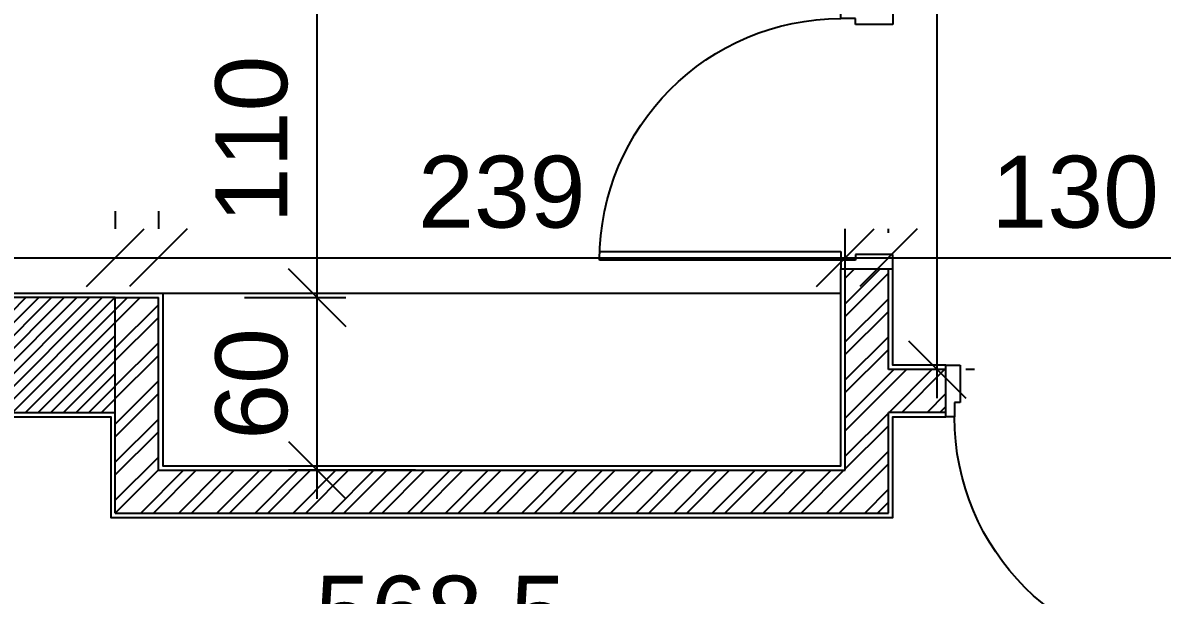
# Model space of a CAD drawing. Extents: x -1.7 to 46.3, y -159.8 to -77.2.
# Drawn here: x 29.897 to 33.861, y -111.631 to -109.64 of the extents above; entities that cross this region are included whole.
import ezdxf

# ---------------------------------------------------------------- set-up
doc = ezdxf.new("R2010")
doc.units = 0
doc.header["$MEASUREMENT"] = 0
doc.header["$PDMODE"] = 35
doc.header["$PDSIZE"] = 0.3
doc.layers.get('0').update_dxf_attribs({"linetype": 'CONTINUOUS'})
doc.layers.get('DEFPOINTS').update_dxf_attribs({"linetype": 'CONTINUOUS'})
for name, color, linetype in [('A-closet', 252, 'CONTINUOUS'), ('a-dim', 3, 'CONTINUOUS'), ('A-DOORS', 1, 'CONTINUOUS'), ('A-HATCH-CONC', 8, 'CONTINUOUS'), ('A-HATCH-WALL', 8, 'CONTINUOUS'), ('A-PLASTER', 8, 'CONTINUOUS'), ('A-PORTE', 1, 'CONTINUOUS'), ('A-WALL', 4, 'CONTINUOUS'), ('S-2ND-3RD-4-5-6TH$0$A-STR 2-3-4-5-6', 2, 'CONTINUOUS')]:
    doc.layers.add(name, color=color, linetype=linetype)
doc.styles.add('A100-STEXT', font='ARIAL.TTF', dxfattribs={"height": 0.25})
doc.dimstyles.new('A100-DIM', dxfattribs={"dimtxt": 0.25, "dimasz": 0.2, "dimexe": 0.1, "dimexo": 0.3, "dimgap": 0.1, "dimtad": 1, "dimlfac": 100, "dimrnd": 0.5, "dimdsep": 46, "dimtxsty": 'A100-STEXT', "dimblk1": 'OBLIQUE', "dimblk2": 'OBLIQUE', "dimsah": 1, "dimcen": -0.05, "dimdle": 0.1, "dimclrd": 15, "dimclre": 15, "dimclrt": 256, "dimadec": 0, "dimazin": 0, "dimtfac": 0.28, "dimtix": 1, "dimtmove": 2, "dimatfit": 3, "dimldrblk": 'OBLIQUE', "dimfxl": 0, "dimtolj": 1, "dimarcsym": 0})

# ---------------------------------------------------------------- blocks, each defined once
blk = doc.blocks.new('P90E18D')
at = {"layer": 'A-PORTE'}
for p, q in [((0, 0), (0.05, 0)), ((0, -0.18), (0, 0)), ((0.05, 0), (0.05, -0.13)), ((0.9, 0), (0.85, 0)), ((0.85, 0), (0.85, -0.13)), ((0.9, -0.18), (0.9, 0)), ((0.05, -0.13), (0.03, -0.13)), ((0.03, -0.13), (0.03, -0.18)), ((0.85, -0.13), (0.87, -0.13)), ((0.87, -0.13), (0.87, -0.18)), ((0.03, -0.18), (0, -0.18)), ((0.06, -0.18), (0.02, -0.18)), ((0.03, -0.18), (0.03, -1.02)), ((0.06, -1.02), (0.06, -0.18)), ((0.87, -0.18), (0.9, -0.18))]:
    blk.add_line(p, q, dxfattribs=at)
blk.add_arc((0.03, -0.18), 0.84, 270, 360, dxfattribs=at)
blk = doc.blocks.new('_OBLIQUE')
at = {"color": 0, "linetype": 'ByBlock'}
blk.add_line((-0.5, -0.5), (0.5, 0.5), dxfattribs=at)
blk = doc.blocks.new('*D94')
at = {"layer": 'a-dim', "color": 15, "lineweight": -2}
for p, q in [((28.5084, -111.2957), (28.5084, -112.0176)), ((34.1934, -111.6457), (34.1934, -112.0176)), ((28.4084, -111.9176), (34.2934, -111.9176))]:
    blk.add_line(p, q, dxfattribs=at)
at = {"layer": 'DEFPOINTS', "color": 0}
for p in [(28.5084, -110.9957), (34.1934, -111.3457), (34.1934, -111.9176)]:
    blk.add_point(p, dxfattribs=at)
at = {"layer": 'a-dim', "color": 15, "lineweight": -2, "xscale": 0.2, "yscale": 0.2, "zscale": 0.2, "rotation": 180}
blk.add_blockref('_OBLIQUE', (28.5084, -111.9176), dxfattribs=at)
at = {"layer": 'a-dim', "color": 15, "lineweight": -2, "xscale": 0.2, "yscale": 0.2, "zscale": 0.2}
blk.add_blockref('_OBLIQUE', (34.1934, -111.9176), dxfattribs=at)
at = {"layer": 'a-dim', "insert": (31.3509, -111.6899), "char_height": 0.25, "attachment_point": 5, "style": 'A100-STEXT'}
blk.add_mtext('\\A1;568.5', dxfattribs=at)
blk = doc.blocks.new('*D107')
at = {"layer": 'a-dim', "color": 15, "lineweight": -2}
for p, q in [((27.0084, -110.2957), (27.0084, -110.3569)), ((30.2184, -110.2957), (30.2184, -110.3569)), ((26.9084, -110.4569), (30.3184, -110.4569))]:
    blk.add_line(p, q, dxfattribs=at)
at = {"layer": 'DEFPOINTS', "color": 0}
for p in [(30.2184, -110.4569), (27.0084, -110.5957), (30.2184, -110.5957)]:
    blk.add_point(p, dxfattribs=at)
at = {"layer": 'a-dim', "color": 15, "lineweight": -2, "xscale": 0.2, "yscale": 0.2, "zscale": 0.2, "rotation": 180}
blk.add_blockref('_OBLIQUE', (27.0084, -110.4569), dxfattribs=at)
at = {"layer": 'a-dim', "color": 15, "lineweight": -2, "xscale": 0.2, "yscale": 0.2, "zscale": 0.2}
blk.add_blockref('_OBLIQUE', (30.2184, -110.4569), dxfattribs=at)
at = {"layer": 'a-dim', "insert": (28.6134, -110.2292), "char_height": 0.25, "attachment_point": 5, "style": 'A100-STEXT'}
blk.add_mtext('\\A1;321', dxfattribs=at)
blk = doc.blocks.new('*D108')
at = {"layer": 'a-dim', "color": 15, "lineweight": -2}
for p, q in [((30.3684, -110.2957), (30.3684, -110.3569)), ((32.7584, -110.5457), (32.7584, -110.3569)), ((30.2684, -110.4569), (32.8584, -110.4569))]:
    blk.add_line(p, q, dxfattribs=at)
at = {"layer": 'DEFPOINTS', "color": 0}
for p in [(32.7584, -110.4569), (30.3684, -110.5957), (32.7584, -110.8457)]:
    blk.add_point(p, dxfattribs=at)
at = {"layer": 'a-dim', "color": 15, "lineweight": -2, "xscale": 0.2, "yscale": 0.2, "zscale": 0.2, "rotation": 180}
blk.add_blockref('_OBLIQUE', (30.3684, -110.4569), dxfattribs=at)
at = {"layer": 'a-dim', "color": 15, "lineweight": -2, "xscale": 0.2, "yscale": 0.2, "zscale": 0.2}
blk.add_blockref('_OBLIQUE', (32.7584, -110.4569), dxfattribs=at)
at = {"layer": 'a-dim', "insert": (31.5634, -110.2292), "char_height": 0.25, "attachment_point": 5, "style": 'A100-STEXT'}
blk.add_mtext('\\A1;239', dxfattribs=at)
blk = doc.blocks.new('*D109')
at = {"layer": 'a-dim', "color": 15, "lineweight": -2}
for p, q in [((34.2084, -110.1957), (34.2084, -110.3569)), ((32.9084, -110.3707), (32.9084, -110.3569)), ((32.8084, -110.4569), (34.3084, -110.4569))]:
    blk.add_line(p, q, dxfattribs=at)
at = {"layer": 'DEFPOINTS', "color": 0}
for p in [(34.2084, -110.4569), (34.2084, -110.4957), (32.9084, -110.6707)]:
    blk.add_point(p, dxfattribs=at)
at = {"layer": 'a-dim', "color": 15, "lineweight": -2, "xscale": 0.2, "yscale": 0.2, "zscale": 0.2, "rotation": 180}
blk.add_blockref('_OBLIQUE', (32.9084, -110.4569), dxfattribs=at)
at = {"layer": 'a-dim', "color": 15, "lineweight": -2, "xscale": 0.2, "yscale": 0.2, "zscale": 0.2}
blk.add_blockref('_OBLIQUE', (34.2084, -110.4569), dxfattribs=at)
at = {"layer": 'a-dim', "insert": (33.5584, -110.2292), "char_height": 0.25, "attachment_point": 5, "style": 'A100-STEXT'}
blk.add_mtext('\\A1;130', dxfattribs=at)
blk = doc.blocks.new('*D113')
at = {"layer": 'a-dim', "color": 15, "lineweight": -2}
for p, q in [((30.9211, -111.2957), (30.9211, -110.4957)), ((30.6684, -110.5957), (31.0211, -110.5957)), ((31.2634, -111.1957), (30.8211, -111.1957))]:
    blk.add_line(p, q, dxfattribs=at)
at = {"layer": 'DEFPOINTS', "color": 0}
for p in [(30.3684, -110.5957), (30.9211, -110.5957), (31.5634, -111.1957)]:
    blk.add_point(p, dxfattribs=at)
at = {"layer": 'a-dim', "color": 15, "lineweight": -2, "xscale": 0.2, "yscale": 0.2, "zscale": 0.2}
for p, rotation in [((30.9211, -110.5957), 90), ((30.9211, -111.1957), 270)]:
    blk.add_blockref('_OBLIQUE', p, dxfattribs=dict(at, rotation=rotation))
at = {"layer": 'a-dim', "insert": (30.6934, -110.8957), "char_height": 0.25, "attachment_point": 5, "rotation": 90, "style": 'A100-STEXT'}
blk.add_mtext('\\A1;60', dxfattribs=at)
blk = doc.blocks.new('*D114')
at = {"layer": 'a-dim', "color": 15, "lineweight": -2}
for p, q in [((30.9211, -110.6957), (30.9211, -109.3957)), ((30.6184, -109.4957), (31.0211, -109.4957)), ((30.6684, -110.5957), (31.0211, -110.5957))]:
    blk.add_line(p, q, dxfattribs=at)
at = {"layer": 'DEFPOINTS', "color": 0}
for p in [(30.3184, -109.4957), (30.9211, -109.4957), (30.3684, -110.5957)]:
    blk.add_point(p, dxfattribs=at)
at = {"layer": 'a-dim', "color": 15, "lineweight": -2, "xscale": 0.2, "yscale": 0.2, "zscale": 0.2}
for p, rotation in [((30.9211, -109.4957), 90), ((30.9211, -110.5957), 270)]:
    blk.add_blockref('_OBLIQUE', p, dxfattribs=dict(at, rotation=rotation))
at = {"layer": 'a-dim', "insert": (30.6934, -110.0457), "char_height": 0.25, "attachment_point": 5, "rotation": 90, "style": 'A100-STEXT'}
blk.add_mtext('\\A1;110', dxfattribs=at)
blk = doc.blocks.new('*D118')
at = {"layer": 'a-dim', "color": 15, "lineweight": -2}
for p, q in [((33.0779, -110.9457), (33.0779, -106.8957)), ((32.7334, -106.9957), (33.1779, -106.9957)), ((33.2084, -110.8457), (33.1779, -110.8457))]:
    blk.add_line(p, q, dxfattribs=at)
at = {"layer": 'DEFPOINTS', "color": 0}
for p in [(32.4334, -106.9957), (33.0779, -106.9957), (32.9084, -110.8457)]:
    blk.add_point(p, dxfattribs=at)
at = {"layer": 'a-dim', "color": 15, "lineweight": -2, "xscale": 0.2, "yscale": 0.2, "zscale": 0.2}
for p, rotation in [((33.0779, -106.9957), 90), ((33.0779, -110.8457), 270)]:
    blk.add_blockref('_OBLIQUE', p, dxfattribs=dict(at, rotation=rotation))
at = {"layer": 'a-dim', "insert": (33.3606, -108.2864), "char_height": 0.25, "attachment_point": 5, "rotation": 90, "style": 'A100-STEXT'}
blk.add_mtext('\\A1;385', dxfattribs=at)

msp = doc.modelspace()

# ---------------------------------------------------------------- hatches: boundary and pattern name
at = {"layer": 'A-HATCH-CONC'}
h = msp.add_hatch(dxfattribs=at)
h.set_pattern_fill('ANSI31', color=256, scale=0.25, style=0)
h.set_pattern_definition([(45, (8e-11, -138.735676), (-0.022097087, 0.022097087), [])])
h.paths.add_polyline_path([(30.21837, -110.59568), (29.01837, -110.59568), (29.01837, -110.99568), (30.21837, -110.99568)])
at = {"layer": 'A-HATCH-WALL'}
h = msp.add_hatch(dxfattribs=at)
h.set_pattern_fill('ANSI32', color=256, scale=0.25, style=0)
h.set_pattern_definition([(45, (-4e-09, -138.73489), (-0.06629126, 0.06629126), []), (45, (0.04419, -138.73489), (-0.06629126, 0.06629126), [])])
h.paths.add_polyline_path([(32.90837, -110.99489), (33.10837, -110.99489), (33.10837, -110.84489), (32.90837, -110.84489), (32.90837, -110.49489), (32.75837, -110.49489), (32.75837, -111.19489), (30.36837, -111.19489), (30.36837, -110.59489), (30.21837, -110.59489), (30.21837, -110.99489), (30.21837, -111.34489), (32.90837, -111.34489)])

# ---------------------------------------------------------------- linework, layer by layer
at = {"layer": 'A-closet'}
msp.add_line((30.38337, -110.58068), (32.74337, -110.58068), dxfattribs=at)
at = {"layer": 'A-PLASTER'}
for points in [[(27.02337, -110.09568), (27.02337, -110.58068), (30.38337, -110.58068), (30.38337, -111.18068), (32.74337, -111.18068), (32.74337, -110.49568)], [(33.10837, -110.83068), (32.92337, -110.83068), (32.92337, -110.49568)], [(28.50837, -111.66568), (28.52337, -111.66568), (28.52337, -111.01068), (30.20337, -111.01068), (30.20337, -111.36068), (32.92337, -111.36068), (32.92337, -111.01068), (33.10837, -111.01068)]]:
    msp.add_lwpolyline(points, dxfattribs=at)
at = {"layer": 'A-WALL'}
for p, q in [((32.75837, -110.49568), (32.90837, -110.49568)), ((32.75837, -111.19568), (32.75837, -110.49568)), ((32.90837, -110.84568), (32.90837, -110.49568)), ((30.21837, -110.59568), (30.36837, -110.59568)), ((30.36837, -111.19568), (30.36837, -110.59568)), ((33.10837, -110.84568), (32.90837, -110.84568)), ((33.10837, -110.99568), (33.10837, -110.84568)), ((30.21837, -111.34568), (30.21837, -110.99568)), ((32.90837, -111.34568), (32.90837, -110.99568)), ((33.10837, -110.99568), (32.90837, -110.99568)), ((30.36837, -111.19568), (32.75837, -111.19568)), ((30.21837, -111.34568), (32.90837, -111.34568))]:
    msp.add_line(p, q, dxfattribs=at)
at = {"layer": 'S-2ND-3RD-4-5-6TH$0$A-STR 2-3-4-5-6'}
msp.add_lwpolyline([(29.01837, -110.99568), (30.21837, -110.99568), (30.21837, -110.59568), (29.01837, -110.59568)], close=True, dxfattribs=at)

# ---------------------------------------------------------------- block references
at = {"layer": 'A-DOORS', "xscale": -1}
for p, rotation in [((32.92337, -110.49568), 269.9999999998901), ((34.00837, -110.83068), 359.9999999998901)]:
    msp.add_blockref('P90E18D', p, dxfattribs=dict(at, rotation=rotation))

# ---------------------------------------------------------------- dimensions: what is measured, and where the dimension line sits
at = {"layer": 'a-dim'}
dim = msp.add_linear_dim(base=(33.07792, -106.99568), p1=(32.90837, -110.84568), p2=(32.43337, -106.99568), angle=90, dimstyle='A100-DIM', dxfattribs=at)
dim.commit()
dim.dimension.update_dxf_attribs({"geometry": '*D118', "text_midpoint": (33.36063, -108.28643), "dimtype": 160})
for base, p1, p2, picture, middle in [((30.92109, -109.49568), (30.36837, -110.59568), (30.31837, -109.49568), '*D114', (30.69345, -110.04568)), ((30.92109, -110.59568), (31.56337, -111.19568), (30.36837, -110.59568), '*D113', (30.69345, -110.89568))]:
    dim = msp.add_linear_dim(base=base, p1=p1, p2=p2, angle=90, dimstyle='A100-DIM', dxfattribs=at)
    dim.commit()
    dim.dimension.update_dxf_attribs({"geometry": picture, "text_midpoint": middle})
for base, p1, p2, picture, middle in [((30.21837, -110.4569), (27.00837, -110.59568), (30.21837, -110.59568), '*D107', (28.61337, -110.22917)), ((32.75837, -110.4569), (30.36837, -110.59568), (32.75837, -110.84568), '*D108', (31.56337, -110.22917)), ((34.20837, -110.4569), (32.90837, -110.67068), (34.20837, -110.49568), '*D109', (33.55837, -110.22917)), ((34.19337, -111.91759), (28.50837, -110.99568), (34.19337, -111.34568), '*D94', (31.35087, -111.68994))]:
    dim = msp.add_linear_dim(base=base, p1=p1, p2=p2, dimstyle='A100-DIM', dxfattribs=at)
    dim.commit()
    dim.dimension.update_dxf_attribs({"geometry": picture, "text_midpoint": middle})

doc.saveas('drawing.dxf')
